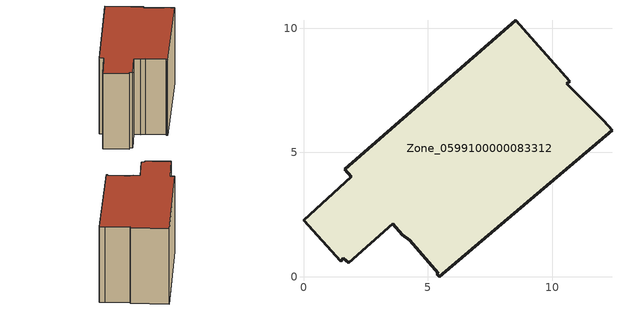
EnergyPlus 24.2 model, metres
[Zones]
Zone_0599100000083312
 floor ground (C_G): 3.96,1.7 3.58,2.13 1.83,0.56 1.61,0.76 1.49,0.63 0,2.28 1.92,4.02 1.65,4.32 8.54,10.32 10.69,7.86 10.59,7.76 12.07,6.28 12.4,5.9 5.46,0 5.36,0.11 5.42,0.15 4.26,1.46 z0
 wall outside (C_F): 8.54,10.32 1.65,4.32 1.92,4.02 0,2.28 1.49,0.63 1.61,0.76 1.83,0.56 3.58,2.13 3.96,1.7 4.26,1.46 5.42,0.15 5.36,0.11 5.46,0 12.4,5.9 12.07,6.28 10.59,7.76 10.69,7.86 8.54,10.32 z0:7.19
 roof outside (C_R): 1.61,0.76 1.83,0.56 3.58,2.13 3.96,1.7 4.26,1.46 5.42,0.15 5.36,0.11 5.46,0 12.4,5.9 12.07,6.28 10.59,7.76 10.69,7.86 8.54,10.32 1.65,4.32 1.92,4.02 0,2.28 1.49,0.63 z7.19
[BUILDING]
Pand.0599100000083312: North Axis=0; Terrain=City; Loads Convergence Tolerance Value=0.04; Temperature Convergence Tolerance Value=0.4; Solar Distribution=FullExterior; Maximum Number of Warmup Days=25; Minimum Number of Warmup Days=1
[Site:Location]
Rotterdam.The.Hague.AP_ZH_NLD Design_Conditions: Latitude=51.96; Longitude=4.45; Time Zone=1; Elevation=-4.5
[SITE:GROUNDTEMPERATURE:BUILDINGSURFACE]
18, 18, 18, 18, 18, 18, 18, 18, 18, 18, 18, 18
[MATERIAL] Thermal Absorptance=0.9; Solar Absorptance=0.7; Visible Absorptance=0.7
Name | Roughness | Thickness | Conductivity | Density | Specific Heat
G.TI.1946 | MediumSmooth | 0.15 | 1 | 540 | 1210
F.TI.1946 | Rough | 0.3 | 0.857143 | 1920 | 840
R.TI.1946 | MediumRough | 0.2 | 0.1 | 1500 | 1000
[CONSTRUCTION]
C_G: G.TI.1946
C_F: F.TI.1946
C_R: R.TI.1946
[ZONE]
Zone_0599100000083312: Type=1; Multiplier=1; Ceiling Height=Autocalculate; Volume=Autocalculate; Floor Area=autocalculate; Part of Total Floor Area=Yes
[ZONEINFILTRATION:DESIGNFLOWRATE]
Infil_Zone_0599100000083312: Zone or ZoneList or Space or SpaceList=Zone_0599100000083312; Schedule=AlwaysOn; Design Flow Rate Calculation Method=Flow/Area; Flow Rate per Floor Area=0.003; Constant Term Coefficient=1; Temperature Term Coefficient=0; Velocity Term Coefficient=0; Velocity Squared Term Coefficient=0
[HVACTEMPLATE:ZONE:IDEALLOADSAIRSYSTEM]
Zone_0599100000083312: Maximum Heating Supply Air Temperature=50; Minimum Cooling Supply Air Temperature=13; Maximum Heating Supply Air Humidity Ratio=0.0156; Minimum Cooling Supply Air Humidity Ratio=0.0077; Heating Limit=NoLimit; Cooling Limit=NoLimit; Dehumidification Control Type=ConstantSensibleHeatRatio; Cooling Sensible Heat Ratio=0.7; Dehumidification Setpoint=60; Humidification Control Type=None; Humidification Setpoint=30; Outdoor Air Method=None; Outdoor Air Flow Rate per Person=0.00944; Outdoor Air Flow Rate per Zone Floor Area=0; Outdoor Air Flow Rate per Zone=0; Demand Controlled Ventilation Type=None; Outdoor Air Economizer Type=NoEconomizer; Heat Recovery Type=None; Sensible Heat Recovery Effectiveness=0.7; Latent Heat Recovery Effectiveness=0.65
[ZONECONTROL:THERMOSTAT]
ThermostatControl_Zone_0599100000083312: Zone or ZoneList=Zone_0599100000083312; Control Type Schedule=DualSetpointControlType; Control 1=Thermostat_Zone_0599100000083312; Temperature Difference Between Cutout And Setpoint=0
[THERMOSTATSETPOINT:DUALSETPOINT]
Thermostat_Zone_0599100000083312: Heating Setpoint Temperature Schedule=HeatingSetpoint_Zone_0599100000083312; Cooling Setpoint Temperature Schedule=CoolingSetpoint_Zone_0599100000083312
[SCHEDULE:COMPACT]
HeatingSetpoint_Zone_0599100000083312: Through: 12/31, For: AllDays, Until: 24:00, 21
CoolingSetpoint_Zone_0599100000083312: Through: 12/31, For: AllDays, Until: 24:00, 24
DualSetpointControlType: Through: 12/31, For: AllDays, Until: 24:00, 4
AlwaysOn: Through: 12/31, For: AllDays, Until: 24:00, 1
